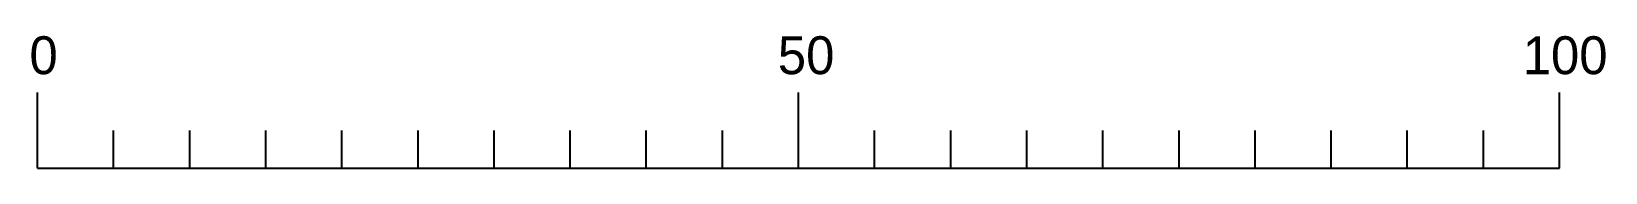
# Model space of a CAD drawing. Extents: x 0 to 103, y 0 to 9.
import ezdxf

# ---------------------------------------------------------------- set-up
doc = ezdxf.new("R2010")
doc.units = 0
doc.layers.add('to-xx-t25_1', color=7, linetype='Continuous', lineweight=25)
doc.styles.add('rtw_iso', font='iso-rtw.shx')

msp = doc.modelspace()

# ---------------------------------------------------------------- linework, layer by layer
for p, q in [((0, 0), (0, 5)), ((50, 0), (50, 5)), ((100, 0), (100, 5)), ((5, 0), (5, 2.5)), ((10, 0), (10, 2.5)), ((15, 0), (15, 2.5)), ((20, 0), (20, 2.5)), ((25, 0), (25, 2.5)), ((30, 0), (30, 2.5)), ((35, 0), (35, 2.5)), ((40, 0), (40, 2.5)), ((45, 0), (45, 2.5)), ((55, 0), (55, 2.5)), ((60, 0), (60, 2.5)), ((65, 0), (65, 2.5)), ((70, 0), (70, 2.5)), ((75, 0), (75, 2.5)), ((80, 0), (80, 2.5)), ((85, 0), (85, 2.5)), ((90, 0), (90, 2.5)), ((95, 0), (95, 2.5)), ((0, 0), (100, 0))]:
    msp.add_line(p, q)

# ---------------------------------------------------------------- texts
at = {"layer": 'to-xx-t25_1', "style": 'rtw_iso'}
for s, p in [('0', (-0.53, 6.2)), ('50', (48.64, 6.2)), ('100', (97.58, 6.2))]:
    msp.add_text(s, height=2.5, dxfattribs=at).set_placement(p)

doc.saveas('drawing.dxf')
